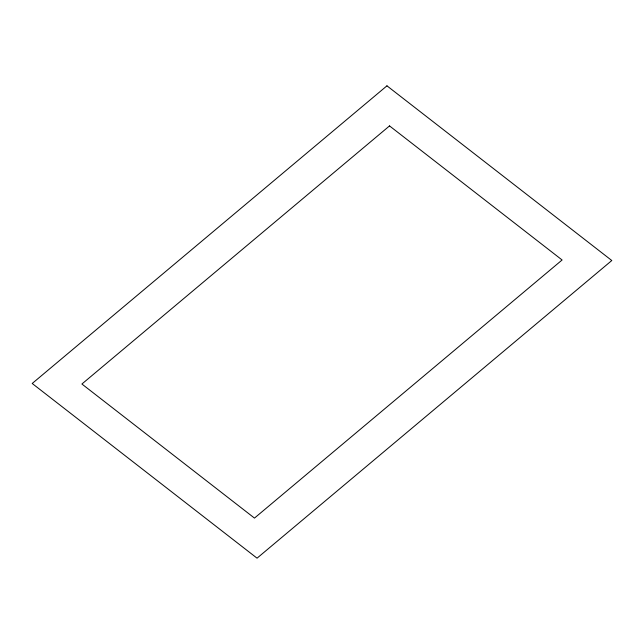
<?xml version="1.0" encoding="UTF-8"?>
<svg xmlns="http://www.w3.org/2000/svg" width="644" height="644" viewBox="0 0 644 644"><rect width="100%" height="100%" fill="white"/><g stroke="black" fill="none" stroke-linecap="round" stroke-linejoin="round"><path stroke-width="0.97" d="M386.955 85.829L32.2 383.478L257.045 558.171L611.8 260.522L386.955 85.829M389.523 125.91L81.901 384.017L254.477 518.09L562.099 259.983L389.523 125.91"/></g></svg>
